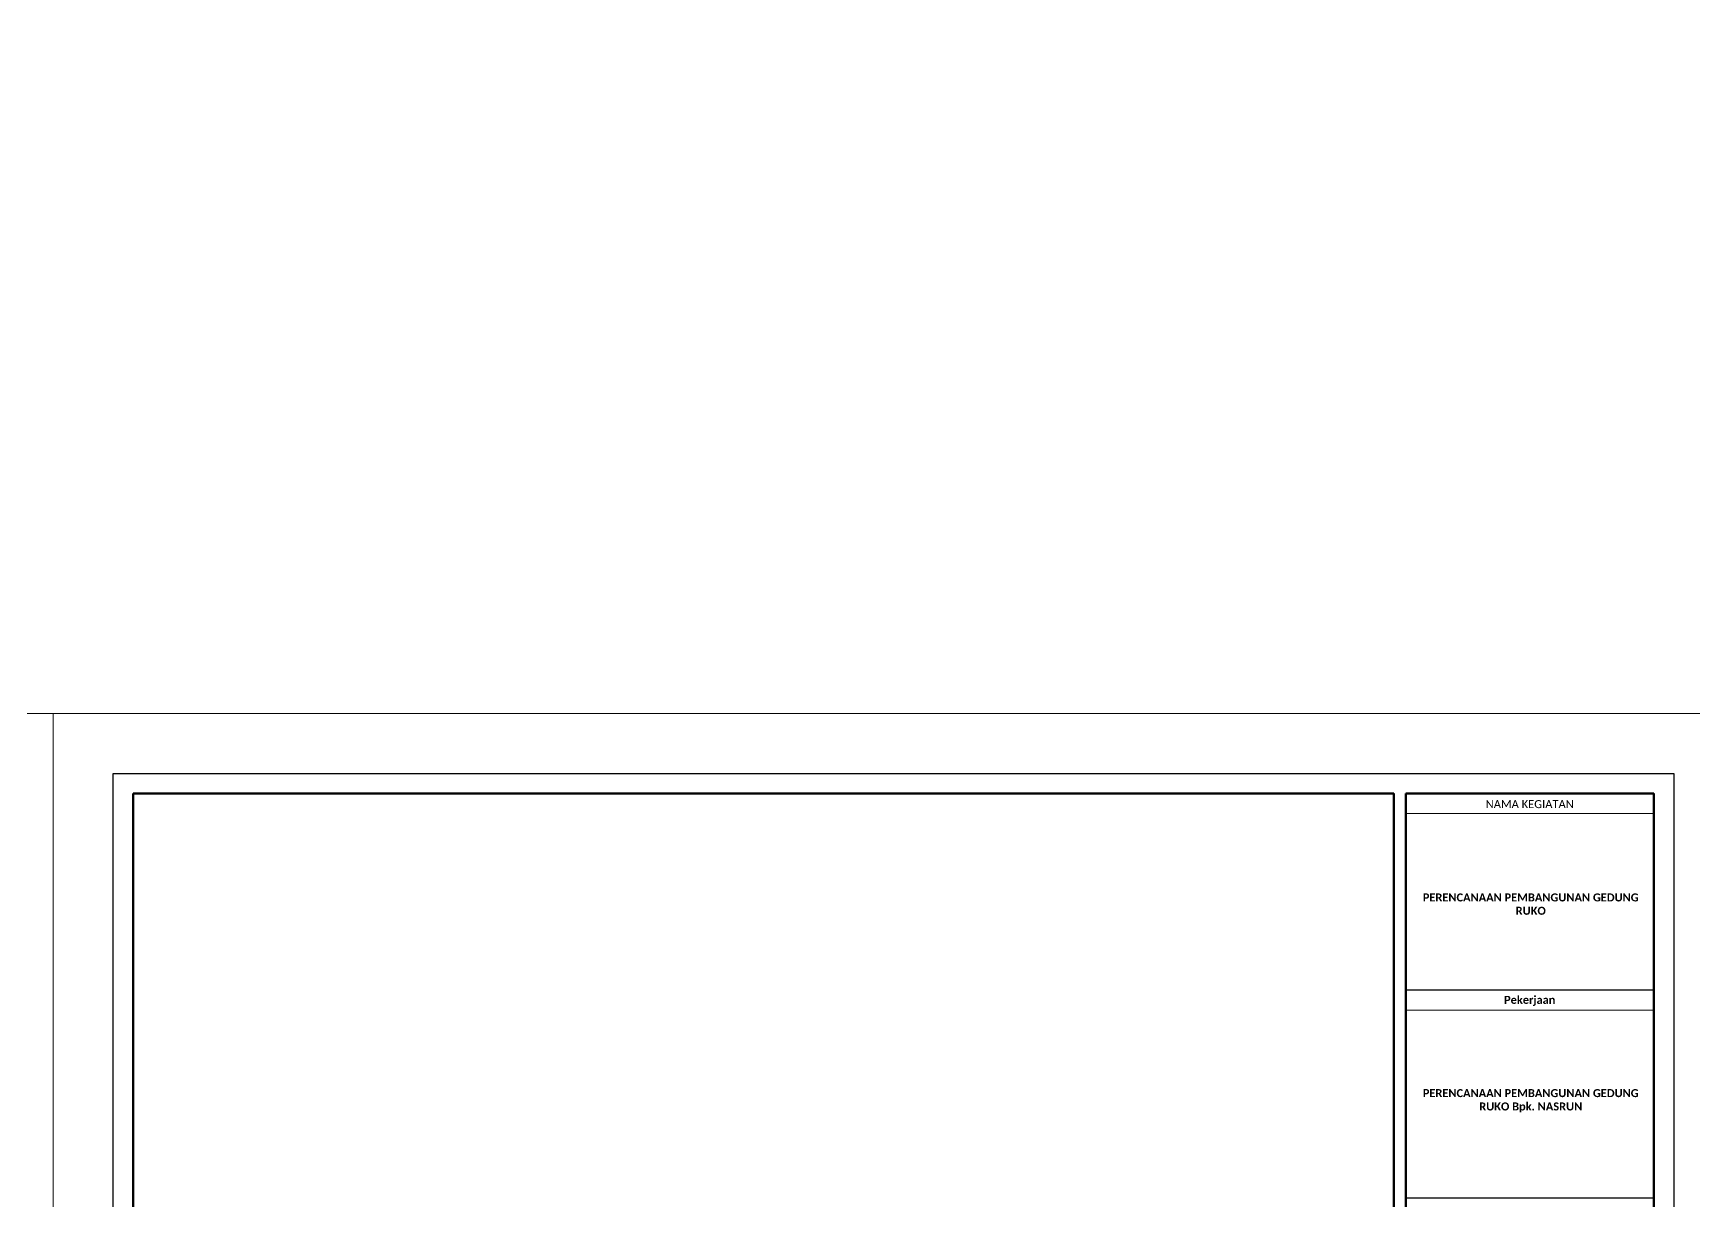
# Model space of a CAD drawing. Header units: centimetres. Extents: x -377343 to 693706, y 194584 to 813780.
# Drawn here: x 183910 to 187107, y 499858 to 502107 of the extents above; entities that cross this region are included whole.
import ezdxf

# ---------------------------------------------------------------- set-up
doc = ezdxf.new("R2010")
doc.units = ezdxf.units.CM
for name, color, linetype, lineweight in [('a. line t', 7, 'Continuous', 50), ('Kertas', 252, 'Continuous', 20), ('Legenda', 252, 'Continuous', 20)]:
    doc.layers.add(name, color=color, linetype=linetype, lineweight=lineweight)
doc.layers.add('PIPA', color=11, linetype='Continuous')
doc.styles.get("Standard").update_dxf_attribs({"font": 'arial.ttf'})

msp = doc.modelspace()

# ---------------------------------------------------------------- linework, layer by layer
at = {"layer": 'Kertas'}
for points in [[(180751.147, 500796.755), (183948.49, 500796.755), (183948.49, 498508.536), (180751.147, 498508.536)], [(183948.49, 500796.755), (187145.833, 500796.755), (187145.833, 498508.536), (183948.49, 498508.536)]]:
    msp.add_lwpolyline(points, close=True, dxfattribs=at)
at = {"layer": 'Legenda', "color": 1, "lineweight": 20}
for p, q in [((187030.267, 500604.144), (186552.591, 500604.144)), ((187030.267, 500225.439), (186552.591, 500225.439))]:
    msp.add_line(p, q, dxfattribs=at)
at = {"layer": 'Legenda', "color": 1, "lineweight": 30}
for p, q in [((187030.267, 500263.961), (186552.591, 500263.961)), ((187030.684, 499863.202), (186553.009, 499863.202))]:
    msp.add_line(p, q, dxfattribs=at)
at = {"layer": 'Legenda', "color": 5, "lineweight": 30}
msp.add_lwpolyline([(184064.057, 500681.188), (187068.789, 500681.188), (187068.789, 498585.58), (184064.057, 498585.58)], close=True, dxfattribs=at)
at = {"layer": 'Legenda', "color": 1, "lineweight": 50}
for points in [[(184102.579, 500642.666), (186529.478, 500642.666), (186529.478, 498624.103), (184102.579, 498624.103)], [(186552.591, 500642.666), (187030.267, 500642.666), (187030.267, 498624.103), (186552.591, 498624.103)]]:
    msp.add_lwpolyline(points, close=True, dxfattribs=at)
at = {"layer": 'PIPA', "lineweight": 35, "extrusion": (0, 0.816497, 0.57735), "elevation": 193451.324}
msp.add_lwpolyline([(-421704.212, -325591.681), (-159560.265, -63447.734), (377343.333, -600351.331), (-158232.47, -1135927.133), (-693706.405, -600453.199), (-454216.825, -360963.619)], dxfattribs=at)

# ---------------------------------------------------------------- texts
at = {"layer": 'a. line t', "color": 2, "lineweight": 20, "char_height": 15.40888, "attachment_point": 5}
for s, insert, width in [('{\\fCandara|b0|i0|c0|p34;NAMA KEGIATAN}', (186791.429, 500622.332), 477.67534), ('{\\fCandara|b1|i0|c0|p34;PERENCANAAN PEMBANGUNAN GEDUNG RUKO}', (186793.387, 500429.733), 417.68214), ('{\\fCandara|b1|i0|c0|p34;Pekerjaan}', (186791.429, 500243.396), 477.67534), ('{\\fCandara|b1|i0|c0|p34;PERENCANAAN PEMBANGUNAN GEDUNG RUKO Bpk. NASRUN}', (186793.387, 500051.028), 417.68214)]:
    msp.add_mtext(s, dxfattribs=dict(at, insert=insert, width=width))

doc.saveas('drawing.dxf')
